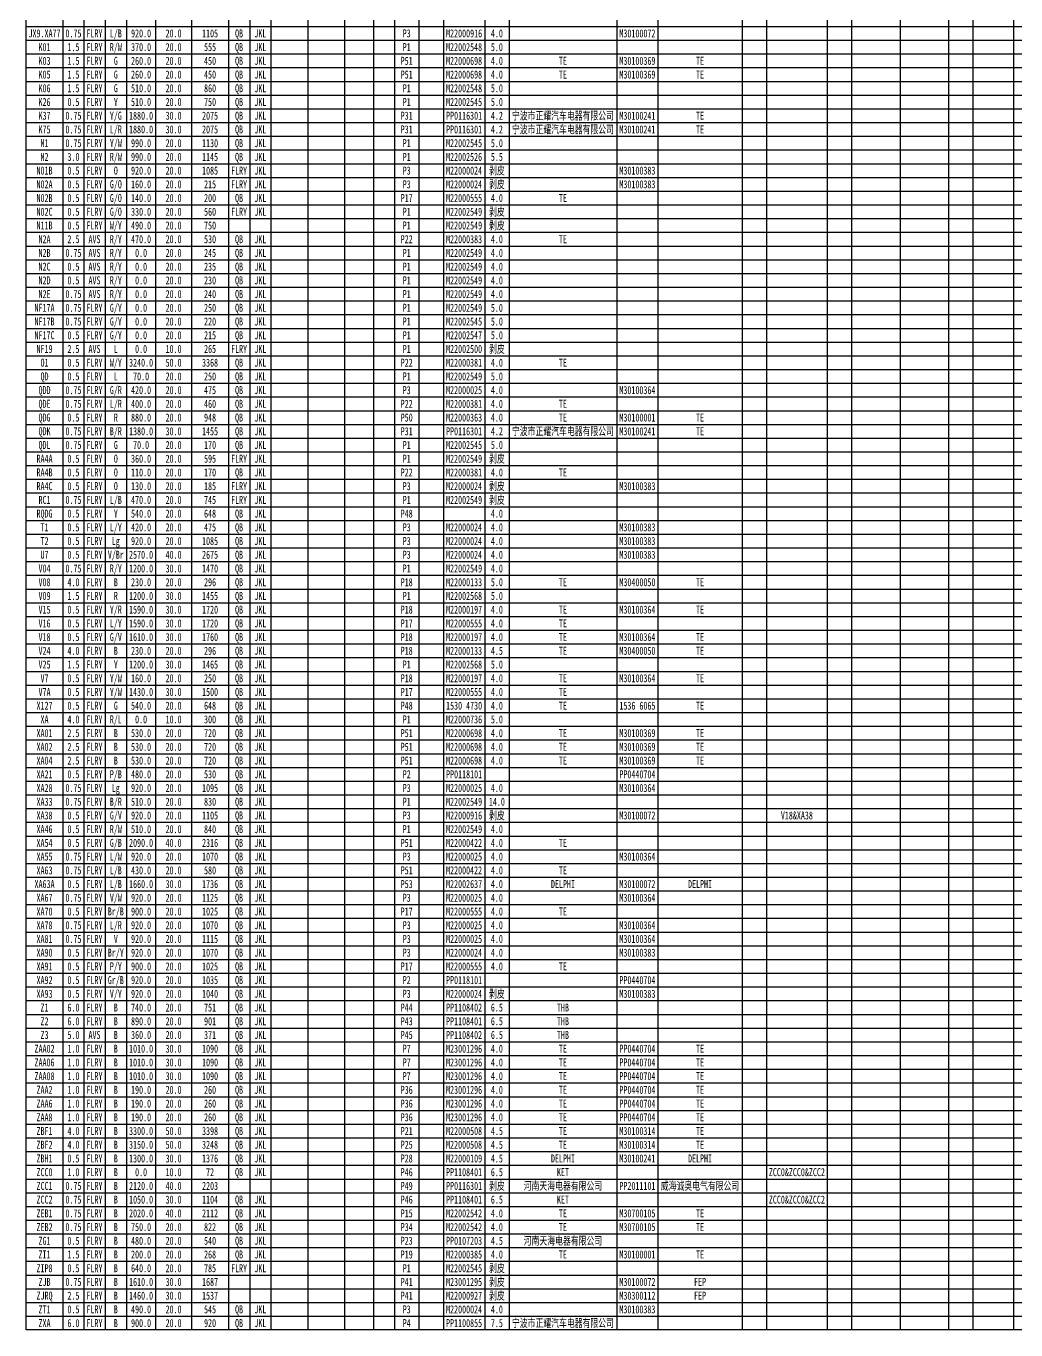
# Model space of a CAD drawing. Header units: millimetres. Extents: x -2653 to 6698, y -4403 to -42.
# Drawn here: x 4985 to 5418, y -1654 to -1084 of the extents above; entities that cross this region are included whole.
import ezdxf
from ezdxf.enums import TextEntityAlignment as Align

# ---------------------------------------------------------------- set-up
doc = ezdxf.new("R2010")
doc.units = ezdxf.units.MM
doc.header["$MEASUREMENT"] = 0
doc.layers.add('文字', color=3, linetype='Continuous')
doc.layers.add('轮廓线', color=7, linetype='Continuous')
doc.styles.add('辽宁天海', font='', dxfattribs={"width": 0.7})
doc.styles.get('辽宁天海').set_extended_font_data('NSimSun')

msp = doc.modelspace()

# ---------------------------------------------------------------- linework, layer by layer
at = {"layer": '轮廓线', "color": 7, "lineweight": 25}
for p, q in [((4984.89, -1654.47), (4984.89, -526.47)), ((5001.03, -526.47), (5001.03, -1654.47)), ((5010.15, -526.47), (5010.15, -1654.47)), ((5019.44, -526.47), (5019.44, -1654.47)), ((5028.83, -526.47), (5028.83, -1654.47)), ((5041.48, -526.47), (5041.48, -1654.47)), ((5057.27, -526.47), (5057.27, -1654.47)), ((5073.35, -526.47), (5073.35, -1654.47)), ((5082.64, -526.47), (5082.64, -1654.47)), ((5091.93, -526.47), (5091.93, -1654.47)), ((5108.06, -526.47), (5108.06, -1654.47)), ((5124.14, -526.47), (5124.14, -1654.47)), ((5136.76, -526.47), (5136.76, -1654.47)), ((5145.91, -526.47), (5145.91, -1654.47)), ((5156.63, -526.47), (5156.63, -1654.47)), ((5167.34, -526.47), (5167.34, -1654.47)), ((5185.36, -526.47), (5185.36, -1654.47)), ((5196.04, -526.47), (5196.04, -1654.47)), ((5243.1, -526.47), (5243.1, -1654.47)), ((5261.12, -526.47), (5261.12, -1654.47)), ((5297.86, -526.47), (5297.86, -1654.47)), ((5308.56, -526.47), (5308.56, -1654.47)), ((5335.11, -526.47), (5335.11, -1654.47)), ((5345.76, -526.47), (5345.76, -1654.47)), ((5366.92, -526.47), (5366.92, -1654.47)), ((5388.08, -526.47), (5388.08, -1654.47)), ((5398.79, -526.47), (5398.79, -1654.47)), ((5416.45, -526.47), (5416.45, -1654.47)), ((4984.89, -1084.47), (6697.73, -1084.47)), ((4984.89, -1090.47), (6697.73, -1090.47)), ((4984.89, -1096.47), (6697.73, -1096.47)), ((4984.89, -1102.47), (6697.73, -1102.47)), ((4984.89, -1108.47), (6697.73, -1108.47)), ((4984.89, -1114.47), (6697.73, -1114.47)), ((4984.89, -1120.47), (6697.73, -1120.47)), ((4984.89, -1126.47), (6697.73, -1126.47)), ((4984.89, -1132.47), (6697.73, -1132.47)), ((4984.89, -1138.47), (6697.73, -1138.47)), ((4984.89, -1144.47), (6697.73, -1144.47)), ((4984.89, -1150.47), (6697.73, -1150.47)), ((4984.89, -1156.47), (6697.73, -1156.47)), ((4984.89, -1162.47), (6697.73, -1162.47)), ((4984.89, -1168.47), (6697.73, -1168.47)), ((4984.89, -1174.47), (6697.73, -1174.47)), ((4984.89, -1180.47), (6697.73, -1180.47)), ((4984.89, -1186.47), (6697.73, -1186.47)), ((4984.89, -1192.47), (6697.73, -1192.47)), ((4984.89, -1198.47), (6697.73, -1198.47)), ((4984.89, -1204.47), (6697.73, -1204.47)), ((4984.89, -1210.47), (6697.73, -1210.47)), ((4984.89, -1216.47), (6697.73, -1216.47)), ((4984.89, -1222.47), (6697.73, -1222.47)), ((4984.89, -1228.47), (6697.73, -1228.47)), ((4984.89, -1234.47), (6697.73, -1234.47)), ((4984.89, -1240.47), (6697.73, -1240.47)), ((4984.89, -1246.47), (6697.73, -1246.47)), ((4984.89, -1252.47), (6697.73, -1252.47)), ((4984.89, -1258.47), (6697.73, -1258.47)), ((4984.89, -1264.47), (6697.73, -1264.47)), ((4984.89, -1270.47), (6697.73, -1270.47)), ((4984.89, -1276.47), (6697.73, -1276.47)), ((4984.89, -1282.47), (6697.73, -1282.47)), ((4984.89, -1288.47), (6697.73, -1288.47)), ((4984.89, -1294.47), (6697.73, -1294.47)), ((4984.89, -1300.47), (6697.73, -1300.47)), ((4984.89, -1306.47), (6697.73, -1306.47)), ((4984.89, -1312.47), (6697.73, -1312.47)), ((4984.89, -1318.47), (6697.73, -1318.47)), ((4984.89, -1324.47), (6697.73, -1324.47)), ((4984.89, -1330.47), (6697.73, -1330.47)), ((4984.89, -1336.47), (6697.73, -1336.47)), ((4984.89, -1342.47), (6697.73, -1342.47)), ((4984.89, -1348.47), (6697.73, -1348.47)), ((4984.89, -1354.47), (6697.73, -1354.47)), ((4984.89, -1360.47), (6697.73, -1360.47)), ((4984.89, -1366.47), (6697.73, -1366.47)), ((4984.89, -1372.47), (6697.73, -1372.47)), ((4984.89, -1378.47), (6697.73, -1378.47)), ((4984.89, -1384.47), (6697.73, -1384.47)), ((4984.89, -1390.47), (6697.73, -1390.47)), ((4984.89, -1396.47), (6697.73, -1396.47)), ((4984.89, -1402.47), (6697.73, -1402.47)), ((4984.89, -1408.47), (6697.73, -1408.47)), ((4984.89, -1414.47), (6697.73, -1414.47)), ((4984.89, -1420.47), (6697.73, -1420.47)), ((4984.89, -1426.47), (6697.73, -1426.47)), ((4984.89, -1432.47), (6697.73, -1432.47)), ((4984.89, -1438.47), (6697.73, -1438.47)), ((4984.89, -1444.47), (6697.73, -1444.47)), ((4984.89, -1450.47), (6697.73, -1450.47)), ((4984.89, -1456.47), (6697.73, -1456.47)), ((4984.89, -1462.47), (6697.73, -1462.47)), ((4984.89, -1468.47), (6697.73, -1468.47)), ((4984.89, -1474.47), (6697.73, -1474.47)), ((4984.89, -1480.47), (6697.73, -1480.47)), ((4984.89, -1486.47), (6697.73, -1486.47)), ((4984.89, -1492.47), (6697.73, -1492.47)), ((4984.89, -1498.47), (6697.73, -1498.47)), ((4984.89, -1504.47), (6697.73, -1504.47)), ((4984.89, -1510.47), (6697.73, -1510.47)), ((4984.89, -1516.47), (6697.73, -1516.47)), ((4984.89, -1522.47), (6697.73, -1522.47)), ((4984.89, -1528.47), (6697.73, -1528.47)), ((4984.89, -1534.47), (6697.73, -1534.47)), ((4984.89, -1540.47), (6697.73, -1540.47)), ((4984.89, -1546.47), (6697.73, -1546.47)), ((4984.89, -1552.47), (6697.73, -1552.47)), ((4984.89, -1558.47), (6697.73, -1558.47)), ((4984.89, -1564.47), (6697.73, -1564.47)), ((4984.89, -1570.47), (6697.73, -1570.47)), ((4984.89, -1576.47), (6697.73, -1576.47)), ((4984.89, -1582.47), (6697.73, -1582.47)), ((4984.89, -1588.47), (6697.73, -1588.47)), ((4984.89, -1594.47), (6697.73, -1594.47)), ((4984.89, -1600.47), (6697.73, -1600.47)), ((4984.89, -1606.47), (6697.73, -1606.47)), ((4984.89, -1612.47), (6697.73, -1612.47)), ((4984.89, -1618.47), (6697.73, -1618.47)), ((4984.89, -1624.47), (6697.73, -1624.47)), ((4984.89, -1630.47), (6697.73, -1630.47)), ((4984.89, -1636.47), (6697.73, -1636.47)), ((4984.89, -1642.47), (6697.73, -1642.47)), ((4984.89, -1648.47), (6697.73, -1648.47)), ((6697.73, -1654.47), (4984.89, -1654.47))]:
    msp.add_line(p, q, dxfattribs=at)

# ---------------------------------------------------------------- texts
at = {"layer": '文字', "lineweight": 25, "style": '辽宁天海', "width": 0.7}
for s, p in [('JX9.XA77', (4992.96, -1087.47)), ('0.75', (5005.59, -1087.47)), ('FLRY', (5014.79, -1087.47)), ('L/B', (5024.13, -1087.47)), ('920.0', (5035.15, -1087.47)), ('20.0', (5049.37, -1087.47)), ('1105', (5065.31, -1087.47)), ('QB', (5078, -1087.47)), ('JKL', (5087.29, -1087.47)), ('P3', (5151.27, -1087.47)), ('M22000916', (5176.35, -1087.47)), ('4.0', (5190.7, -1087.47)), ('M30100072', (5252.11, -1087.47)), ('K01', (4992.96, -1093.47)), ('1.5', (5005.59, -1093.47)), ('FLRY', (5014.79, -1093.47)), ('R/W', (5024.13, -1093.47)), ('370.0', (5035.15, -1093.47)), ('20.0', (5049.37, -1093.47)), ('555', (5065.31, -1093.47)), ('QB', (5078, -1093.47)), ('JKL', (5087.29, -1093.47)), ('P1', (5151.27, -1093.47)), ('M22002548', (5176.35, -1093.47)), ('5.0', (5190.7, -1093.47)), ('K03', (4992.96, -1099.47)), ('1.5', (5005.59, -1099.47)), ('FLRY', (5014.79, -1099.47)), ('G', (5024.13, -1099.47)), ('260.0', (5035.15, -1099.47)), ('20.0', (5049.37, -1099.47)), ('450', (5065.31, -1099.47)), ('QB', (5078, -1099.47)), ('JKL', (5087.29, -1099.47)), ('P51', (5151.27, -1099.47)), ('M22000698', (5176.35, -1099.47)), ('4.0', (5190.7, -1099.47)), ('TE', (5219.57, -1099.47)), ('M30100369', (5252.11, -1099.47)), ('TE', (5279.49, -1099.47)), ('K05', (4992.96, -1105.47)), ('1.5', (5005.59, -1105.47)), ('FLRY', (5014.79, -1105.47)), ('G', (5024.13, -1105.47)), ('260.0', (5035.15, -1105.47)), ('20.0', (5049.37, -1105.47)), ('450', (5065.31, -1105.47)), ('QB', (5078, -1105.47)), ('JKL', (5087.29, -1105.47)), ('P51', (5151.27, -1105.47)), ('M22000698', (5176.35, -1105.47)), ('4.0', (5190.7, -1105.47)), ('TE', (5219.57, -1105.47)), ('M30100369', (5252.11, -1105.47)), ('TE', (5279.49, -1105.47)), ('K06', (4992.96, -1111.47)), ('1.5', (5005.59, -1111.47)), ('FLRY', (5014.79, -1111.47)), ('G', (5024.13, -1111.47)), ('510.0', (5035.15, -1111.47)), ('20.0', (5049.37, -1111.47)), ('860', (5065.31, -1111.47)), ('QB', (5078, -1111.47)), ('JKL', (5087.29, -1111.47)), ('P1', (5151.27, -1111.47)), ('M22002548', (5176.35, -1111.47)), ('5.0', (5190.7, -1111.47)), ('K26', (4992.96, -1117.47)), ('0.5', (5005.59, -1117.47)), ('FLRY', (5014.79, -1117.47)), ('Y', (5024.13, -1117.47)), ('510.0', (5035.15, -1117.47)), ('20.0', (5049.37, -1117.47)), ('750', (5065.31, -1117.47)), ('QB', (5078, -1117.47)), ('JKL', (5087.29, -1117.47)), ('P1', (5151.27, -1117.47)), ('M22002545', (5176.35, -1117.47)), ('5.0', (5190.7, -1117.47)), ('K37', (4992.96, -1123.47)), ('0.75', (5005.59, -1123.47)), ('FLRY', (5014.79, -1123.47)), ('Y/G', (5024.13, -1123.47)), ('1880.0', (5035.15, -1123.47)), ('30.0', (5049.37, -1123.47)), ('2075', (5065.31, -1123.47)), ('QB', (5078, -1123.47)), ('JKL', (5087.29, -1123.47)), ('P31', (5151.27, -1123.47)), ('PP0116301', (5176.35, -1123.47)), ('4.2', (5190.7, -1123.47)), ('宁波市正耀汽车电器有限公司', (5219.57, -1123.47)), ('M30100241', (5252.11, -1123.47)), ('TE', (5279.49, -1123.47)), ('K75', (4992.96, -1129.47)), ('0.75', (5005.59, -1129.47)), ('FLRY', (5014.79, -1129.47)), ('L/R', (5024.13, -1129.47)), ('1880.0', (5035.15, -1129.47)), ('30.0', (5049.37, -1129.47)), ('2075', (5065.31, -1129.47)), ('QB', (5078, -1129.47)), ('JKL', (5087.29, -1129.47)), ('P31', (5151.27, -1129.47)), ('PP0116301', (5176.35, -1129.47)), ('4.2', (5190.7, -1129.47)), ('宁波市正耀汽车电器有限公司', (5219.57, -1129.47)), ('M30100241', (5252.11, -1129.47)), ('TE', (5279.49, -1129.47)), ('M1', (4992.96, -1135.47)), ('0.75', (5005.59, -1135.47)), ('FLRY', (5014.79, -1135.47)), ('Y/W', (5024.13, -1135.47)), ('990.0', (5035.15, -1135.47)), ('20.0', (5049.37, -1135.47)), ('1130', (5065.31, -1135.47)), ('QB', (5078, -1135.47)), ('JKL', (5087.29, -1135.47)), ('P1', (5151.27, -1135.47)), ('M22002545', (5176.35, -1135.47)), ('5.0', (5190.7, -1135.47)), ('M2', (4992.96, -1141.47)), ('3.0', (5005.59, -1141.47)), ('FLRY', (5014.79, -1141.47)), ('R/W', (5024.13, -1141.47)), ('990.0', (5035.15, -1141.47)), ('20.0', (5049.37, -1141.47)), ('1145', (5065.31, -1141.47)), ('QB', (5078, -1141.47)), ('JKL', (5087.29, -1141.47)), ('P1', (5151.27, -1141.47)), ('M22002526', (5176.35, -1141.47)), ('5.5', (5190.7, -1141.47)), ('N01B', (4992.96, -1147.47)), ('0.5', (5005.59, -1147.47)), ('FLRY', (5014.79, -1147.47)), ('O', (5024.13, -1147.47)), ('920.0', (5035.15, -1147.47)), ('20.0', (5049.37, -1147.47)), ('1085', (5065.31, -1147.47)), ('FLRY', (5078, -1147.47)), ('JKL', (5087.29, -1147.47)), ('P3', (5151.27, -1147.47)), ('M22000024', (5176.35, -1147.47)), ('剥皮', (5190.7, -1147.47)), ('M30100383', (5252.11, -1147.47)), ('N02A', (4992.96, -1153.47)), ('0.5', (5005.59, -1153.47)), ('FLRY', (5014.79, -1153.47)), ('G/O', (5024.13, -1153.47)), ('160.0', (5035.15, -1153.47)), ('20.0', (5049.37, -1153.47)), ('215', (5065.31, -1153.47)), ('FLRY', (5078, -1153.47)), ('JKL', (5087.29, -1153.47)), ('P3', (5151.27, -1153.47)), ('M22000024', (5176.35, -1153.47)), ('剥皮', (5190.7, -1153.47)), ('M30100383', (5252.11, -1153.47)), ('G/O', (5024.13, -1159.47)), ('N02B', (4992.96, -1159.47)), ('0.5', (5005.59, -1159.47)), ('FLRY', (5014.79, -1159.47)), ('140.0', (5035.15, -1159.47)), ('20.0', (5049.37, -1159.47)), ('200', (5065.31, -1159.47)), ('QB', (5078, -1159.47)), ('JKL', (5087.29, -1159.47)), ('P17', (5151.27, -1159.47)), ('M22000555', (5176.35, -1159.47)), ('4.0', (5190.7, -1159.47)), ('TE', (5219.57, -1159.47)), ('N02C', (4992.96, -1165.47)), ('0.5', (5005.59, -1165.47)), ('FLRY', (5014.79, -1165.47)), ('G/O', (5024.13, -1165.47)), ('330.0', (5035.15, -1165.47)), ('20.0', (5049.37, -1165.47)), ('560', (5065.31, -1165.47)), ('FLRY', (5078, -1165.47)), ('JKL', (5087.29, -1165.47)), ('P1', (5151.27, -1165.47)), ('M22002549', (5176.35, -1165.47)), ('剥皮', (5190.7, -1165.47)), ('N11B', (4992.96, -1171.47)), ('0.5', (5005.59, -1171.47)), ('FLRY', (5014.79, -1171.47)), ('W/Y', (5024.13, -1171.47)), ('490.0', (5035.15, -1171.47)), ('20.0', (5049.37, -1171.47)), ('750', (5065.31, -1171.47)), ('P1', (5151.27, -1171.47)), ('M22002549', (5176.35, -1171.47)), ('剥皮', (5190.7, -1171.47)), ('N2A', (4992.96, -1177.47)), ('2.5', (5005.59, -1177.47)), ('AVS', (5014.79, -1177.47)), ('R/Y', (5024.13, -1177.47)), ('470.0', (5035.15, -1177.47)), ('20.0', (5049.37, -1177.47)), ('530', (5065.31, -1177.47)), ('QB', (5078, -1177.47)), ('JKL', (5087.29, -1177.47)), ('P22', (5151.27, -1177.47)), ('M22000383', (5176.35, -1177.47)), ('4.0', (5190.7, -1177.47)), ('TE', (5219.57, -1177.47)), ('N2B', (4992.96, -1183.47)), ('0.75', (5005.59, -1183.47)), ('AVS', (5014.79, -1183.47)), ('R/Y', (5024.13, -1183.47)), ('0.0', (5035.15, -1183.47)), ('20.0', (5049.37, -1183.47)), ('245', (5065.31, -1183.47)), ('QB', (5078, -1183.47)), ('JKL', (5087.29, -1183.47)), ('P1', (5151.27, -1183.47)), ('M22002549', (5176.35, -1183.47)), ('4.0', (5190.7, -1183.47)), ('N2C', (4992.96, -1189.47)), ('0.5', (5005.59, -1189.47)), ('AVS', (5014.79, -1189.47)), ('R/Y', (5024.13, -1189.47)), ('0.0', (5035.15, -1189.47)), ('20.0', (5049.37, -1189.47)), ('235', (5065.31, -1189.47)), ('QB', (5078, -1189.47)), ('JKL', (5087.29, -1189.47)), ('P1', (5151.27, -1189.47)), ('M22002549', (5176.35, -1189.47)), ('4.0', (5190.7, -1189.47)), ('N2D', (4992.96, -1195.47)), ('0.5', (5005.59, -1195.47)), ('AVS', (5014.79, -1195.47)), ('R/Y', (5024.13, -1195.47)), ('0.0', (5035.15, -1195.47)), ('20.0', (5049.37, -1195.47)), ('230', (5065.31, -1195.47)), ('QB', (5078, -1195.47)), ('JKL', (5087.29, -1195.47)), ('P1', (5151.27, -1195.47)), ('M22002549', (5176.35, -1195.47)), ('4.0', (5190.7, -1195.47)), ('N2E', (4992.96, -1201.47)), ('0.75', (5005.59, -1201.47)), ('AVS', (5014.79, -1201.47)), ('R/Y', (5024.13, -1201.47)), ('0.0', (5035.15, -1201.47)), ('20.0', (5049.37, -1201.47)), ('240', (5065.31, -1201.47)), ('QB', (5078, -1201.47)), ('JKL', (5087.29, -1201.47)), ('P1', (5151.27, -1201.47)), ('M22002549', (5176.35, -1201.47)), ('4.0', (5190.7, -1201.47)), ('NF17A', (4992.96, -1207.47)), ('0.75', (5005.59, -1207.47)), ('FLRY', (5014.79, -1207.47)), ('G/Y', (5024.13, -1207.47)), ('0.0', (5035.15, -1207.47)), ('20.0', (5049.37, -1207.47)), ('250', (5065.31, -1207.47)), ('QB', (5078, -1207.47)), ('JKL', (5087.29, -1207.47)), ('P1', (5151.27, -1207.47)), ('M22002549', (5176.35, -1207.47)), ('5.0', (5190.7, -1207.47)), ('NF17B', (4992.96, -1213.47)), ('0.75', (5005.59, -1213.47)), ('FLRY', (5014.79, -1213.47)), ('G/Y', (5024.13, -1213.47)), ('0.0', (5035.15, -1213.47)), ('20.0', (5049.37, -1213.47)), ('220', (5065.31, -1213.47)), ('QB', (5078, -1213.47)), ('JKL', (5087.29, -1213.47)), ('P1', (5151.27, -1213.47)), ('M22002545', (5176.35, -1213.47)), ('5.0', (5190.7, -1213.47)), ('NF17C', (4992.96, -1219.47)), ('0.5', (5005.59, -1219.47)), ('FLRY', (5014.79, -1219.47)), ('G/Y', (5024.13, -1219.47)), ('0.0', (5035.15, -1219.47)), ('20.0', (5049.37, -1219.47)), ('215', (5065.31, -1219.47)), ('QB', (5078, -1219.47)), ('JKL', (5087.29, -1219.47)), ('P1', (5151.27, -1219.47)), ('M22002547', (5176.35, -1219.47)), ('5.0', (5190.7, -1219.47)), ('NF19', (4992.96, -1225.47)), ('2.5', (5005.59, -1225.47)), ('AVS', (5014.79, -1225.47)), ('L', (5024.13, -1225.47)), ('0.0', (5035.15, -1225.47)), ('10.0', (5049.37, -1225.47)), ('265', (5065.31, -1225.47)), ('FLRY', (5078, -1225.47)), ('JKL', (5087.29, -1225.47)), ('P1', (5151.27, -1225.47)), ('M22002500', (5176.35, -1225.47)), ('剥皮', (5190.7, -1225.47)), ('O1', (4992.96, -1231.47)), ('0.5', (5005.59, -1231.47)), ('FLRY', (5014.79, -1231.47)), ('W/Y', (5024.13, -1231.47)), ('3240.0', (5035.15, -1231.47)), ('50.0', (5049.37, -1231.47)), ('3368', (5065.31, -1231.47)), ('QB', (5078, -1231.47)), ('JKL', (5087.29, -1231.47)), ('P22', (5151.27, -1231.47)), ('M22000381', (5176.35, -1231.47)), ('4.0', (5190.7, -1231.47)), ('TE', (5219.57, -1231.47)), ('QD', (4992.96, -1237.47)), ('0.5', (5005.59, -1237.47)), ('FLRY', (5014.79, -1237.47)), ('L', (5024.13, -1237.47)), ('70.0', (5035.15, -1237.47)), ('20.0', (5049.37, -1237.47)), ('250', (5065.31, -1237.47)), ('QB', (5078, -1237.47)), ('JKL', (5087.29, -1237.47)), ('P1', (5151.27, -1237.47)), ('M22002549', (5176.35, -1237.47)), ('5.0', (5190.7, -1237.47)), ('QDD', (4992.96, -1243.47)), ('0.75', (5005.59, -1243.47)), ('FLRY', (5014.79, -1243.47)), ('G/R', (5024.13, -1243.47)), ('420.0', (5035.15, -1243.47)), ('20.0', (5049.37, -1243.47)), ('475', (5065.31, -1243.47)), ('QB', (5078, -1243.47)), ('JKL', (5087.29, -1243.47)), ('P3', (5151.27, -1243.47)), ('M22000025', (5176.35, -1243.47)), ('4.0', (5190.7, -1243.47)), ('M30100364', (5252.11, -1243.47)), ('QDE', (4992.96, -1249.47)), ('0.75', (5005.59, -1249.47)), ('FLRY', (5014.79, -1249.47)), ('L/R', (5024.13, -1249.47)), ('400.0', (5035.15, -1249.47)), ('20.0', (5049.37, -1249.47)), ('460', (5065.31, -1249.47)), ('QB', (5078, -1249.47)), ('JKL', (5087.29, -1249.47)), ('P22', (5151.27, -1249.47)), ('M22000381', (5176.35, -1249.47)), ('4.0', (5190.7, -1249.47)), ('TE', (5219.57, -1249.47)), ('QDG', (4992.96, -1255.47)), ('0.5', (5005.59, -1255.47)), ('FLRY', (5014.79, -1255.47)), ('R', (5024.13, -1255.47)), ('880.0', (5035.15, -1255.47)), ('20.0', (5049.37, -1255.47)), ('948', (5065.31, -1255.47)), ('QB', (5078, -1255.47)), ('JKL', (5087.29, -1255.47)), ('P50', (5151.27, -1255.47)), ('M22000363', (5176.35, -1255.47)), ('4.0', (5190.7, -1255.47)), ('TE', (5219.57, -1255.47)), ('M30100001', (5252.11, -1255.47)), ('TE', (5279.49, -1255.47)), ('QDK', (4992.96, -1261.47)), ('0.75', (5005.59, -1261.47)), ('FLRY', (5014.79, -1261.47)), ('B/R', (5024.13, -1261.47)), ('1380.0', (5035.15, -1261.47)), ('30.0', (5049.37, -1261.47)), ('1455', (5065.31, -1261.47)), ('QB', (5078, -1261.47)), ('JKL', (5087.29, -1261.47)), ('P31', (5151.27, -1261.47)), ('PP0116301', (5176.35, -1261.47)), ('4.2', (5190.7, -1261.47)), ('宁波市正耀汽车电器有限公司', (5219.57, -1261.47)), ('M30100241', (5252.11, -1261.47)), ('TE', (5279.49, -1261.47)), ('QDL', (4992.96, -1267.47)), ('0.75', (5005.59, -1267.47)), ('FLRY', (5014.79, -1267.47)), ('G', (5024.13, -1267.47)), ('70.0', (5035.15, -1267.47)), ('20.0', (5049.37, -1267.47)), ('170', (5065.31, -1267.47)), ('QB', (5078, -1267.47)), ('JKL', (5087.29, -1267.47)), ('P1', (5151.27, -1267.47)), ('M22002545', (5176.35, -1267.47)), ('5.0', (5190.7, -1267.47)), ('剥皮', (5190.7, -1273.47)), ('RA4A', (4992.96, -1273.47)), ('0.5', (5005.59, -1273.47)), ('FLRY', (5014.79, -1273.47)), ('O', (5024.13, -1273.47)), ('360.0', (5035.15, -1273.47)), ('20.0', (5049.37, -1273.47)), ('595', (5065.31, -1273.47)), ('FLRY', (5078, -1273.47)), ('JKL', (5087.29, -1273.47)), ('P1', (5151.27, -1273.47)), ('M22002549', (5176.35, -1273.47)), ('RA4B', (4992.96, -1279.47)), ('0.5', (5005.59, -1279.47)), ('FLRY', (5014.79, -1279.47)), ('O', (5024.13, -1279.47)), ('110.0', (5035.15, -1279.47)), ('20.0', (5049.37, -1279.47)), ('170', (5065.31, -1279.47)), ('QB', (5078, -1279.47)), ('JKL', (5087.29, -1279.47)), ('P22', (5151.27, -1279.47)), ('M22000381', (5176.35, -1279.47)), ('4.0', (5190.7, -1279.47)), ('TE', (5219.57, -1279.47)), ('RA4C', (4992.96, -1285.47)), ('0.5', (5005.59, -1285.47)), ('FLRY', (5014.79, -1285.47)), ('O', (5024.13, -1285.47)), ('130.0', (5035.15, -1285.47)), ('20.0', (5049.37, -1285.47)), ('185', (5065.31, -1285.47)), ('FLRY', (5078, -1285.47)), ('JKL', (5087.29, -1285.47)), ('P3', (5151.27, -1285.47)), ('M22000024', (5176.35, -1285.47)), ('剥皮', (5190.7, -1285.47)), ('M30100383', (5252.11, -1285.47)), ('RC1', (4992.96, -1291.47)), ('0.75', (5005.59, -1291.47)), ('FLRY', (5014.79, -1291.47)), ('L/B', (5024.13, -1291.47)), ('470.0', (5035.15, -1291.47)), ('20.0', (5049.37, -1291.47)), ('745', (5065.31, -1291.47)), ('FLRY', (5078, -1291.47)), ('JKL', (5087.29, -1291.47)), ('P1', (5151.27, -1291.47)), ('M22002549', (5176.35, -1291.47)), ('剥皮', (5190.7, -1291.47)), ('RQDG', (4992.96, -1297.47)), ('0.5', (5005.59, -1297.47)), ('FLRY', (5014.79, -1297.47)), ('Y', (5024.13, -1297.47)), ('540.0', (5035.15, -1297.47)), ('20.0', (5049.37, -1297.47)), ('648', (5065.31, -1297.47)), ('QB', (5078, -1297.47)), ('JKL', (5087.29, -1297.47)), ('P48', (5151.27, -1297.47)), ('4.0', (5190.7, -1297.47)), ('T1', (4992.96, -1303.47)), ('0.5', (5005.59, -1303.47)), ('FLRY', (5014.79, -1303.47)), ('L/Y', (5024.13, -1303.47)), ('420.0', (5035.15, -1303.47)), ('20.0', (5049.37, -1303.47)), ('475', (5065.31, -1303.47)), ('QB', (5078, -1303.47)), ('JKL', (5087.29, -1303.47)), ('P3', (5151.27, -1303.47)), ('M22000024', (5176.35, -1303.47)), ('4.0', (5190.7, -1303.47)), ('M30100383', (5252.11, -1303.47)), ('T2', (4992.96, -1309.47)), ('0.5', (5005.59, -1309.47)), ('FLRY', (5014.79, -1309.47)), ('Lg', (5024.13, -1309.47)), ('920.0', (5035.15, -1309.47)), ('20.0', (5049.37, -1309.47)), ('1085', (5065.31, -1309.47)), ('QB', (5078, -1309.47)), ('JKL', (5087.29, -1309.47)), ('P3', (5151.27, -1309.47)), ('M22000024', (5176.35, -1309.47)), ('4.0', (5190.7, -1309.47)), ('M30100383', (5252.11, -1309.47)), ('U7', (4992.96, -1315.47)), ('0.5', (5005.59, -1315.47)), ('FLRY', (5014.79, -1315.47)), ('V/Br', (5024.13, -1315.47)), ('2570.0', (5035.15, -1315.47)), ('40.0', (5049.37, -1315.47)), ('2675', (5065.31, -1315.47)), ('QB', (5078, -1315.47)), ('JKL', (5087.29, -1315.47)), ('P3', (5151.27, -1315.47)), ('M22000024', (5176.35, -1315.47)), ('4.0', (5190.7, -1315.47)), ('M30100383', (5252.11, -1315.47)), ('V04', (4992.96, -1321.47)), ('0.75', (5005.59, -1321.47)), ('FLRY', (5014.79, -1321.47)), ('R/Y', (5024.13, -1321.47)), ('1200.0', (5035.15, -1321.47)), ('30.0', (5049.37, -1321.47)), ('1470', (5065.31, -1321.47)), ('QB', (5078, -1321.47)), ('JKL', (5087.29, -1321.47)), ('P1', (5151.27, -1321.47)), ('M22002549', (5176.35, -1321.47)), ('4.0', (5190.7, -1321.47)), ('V08', (4992.96, -1327.47)), ('4.0', (5005.59, -1327.47)), ('FLRY', (5014.79, -1327.47)), ('B', (5024.13, -1327.47)), ('230.0', (5035.15, -1327.47)), ('20.0', (5049.37, -1327.47)), ('296', (5065.31, -1327.47)), ('QB', (5078, -1327.47)), ('JKL', (5087.29, -1327.47)), ('P18', (5151.27, -1327.47)), ('M22000133', (5176.35, -1327.47)), ('5.0', (5190.7, -1327.47)), ('TE', (5219.57, -1327.47)), ('M30400050', (5252.11, -1327.47)), ('TE', (5279.49, -1327.47)), ('V09', (4992.96, -1333.47)), ('1.5', (5005.59, -1333.47)), ('FLRY', (5014.79, -1333.47)), ('R', (5024.13, -1333.47)), ('1200.0', (5035.15, -1333.47)), ('30.0', (5049.37, -1333.47)), ('1455', (5065.31, -1333.47)), ('QB', (5078, -1333.47)), ('JKL', (5087.29, -1333.47)), ('P1', (5151.27, -1333.47)), ('M22002568', (5176.35, -1333.47)), ('5.0', (5190.7, -1333.47)), ('V15', (4992.96, -1339.47)), ('0.5', (5005.59, -1339.47)), ('FLRY', (5014.79, -1339.47)), ('Y/R', (5024.13, -1339.47)), ('1590.0', (5035.15, -1339.47)), ('30.0', (5049.37, -1339.47)), ('1720', (5065.31, -1339.47)), ('QB', (5078, -1339.47)), ('JKL', (5087.29, -1339.47)), ('P18', (5151.27, -1339.47)), ('M22000197', (5176.35, -1339.47)), ('4.0', (5190.7, -1339.47)), ('TE', (5219.57, -1339.47)), ('M30100364', (5252.11, -1339.47)), ('TE', (5279.49, -1339.47)), ('V16', (4992.96, -1345.47)), ('0.5', (5005.59, -1345.47)), ('FLRY', (5014.79, -1345.47)), ('L/Y', (5024.13, -1345.47)), ('1590.0', (5035.15, -1345.47)), ('30.0', (5049.37, -1345.47)), ('1720', (5065.31, -1345.47)), ('QB', (5078, -1345.47)), ('JKL', (5087.29, -1345.47)), ('P17', (5151.27, -1345.47)), ('M22000555', (5176.35, -1345.47)), ('4.0', (5190.7, -1345.47)), ('TE', (5219.57, -1345.47)), ('V18', (4992.96, -1351.47)), ('0.5', (5005.59, -1351.47)), ('FLRY', (5014.79, -1351.47)), ('G/V', (5024.13, -1351.47)), ('1610.0', (5035.15, -1351.47)), ('30.0', (5049.37, -1351.47)), ('1760', (5065.31, -1351.47)), ('QB', (5078, -1351.47)), ('JKL', (5087.29, -1351.47)), ('P18', (5151.27, -1351.47)), ('M22000197', (5176.35, -1351.47)), ('4.0', (5190.7, -1351.47)), ('TE', (5219.57, -1351.47)), ('M30100364', (5252.11, -1351.47)), ('TE', (5279.49, -1351.47)), ('V24', (4992.96, -1357.47)), ('4.0', (5005.59, -1357.47)), ('FLRY', (5014.79, -1357.47)), ('B', (5024.13, -1357.47)), ('230.0', (5035.15, -1357.47)), ('20.0', (5049.37, -1357.47)), ('296', (5065.31, -1357.47)), ('QB', (5078, -1357.47)), ('JKL', (5087.29, -1357.47)), ('P18', (5151.27, -1357.47)), ('M22000133', (5176.35, -1357.47)), ('4.5', (5190.7, -1357.47)), ('TE', (5219.57, -1357.47)), ('M30400050', (5252.11, -1357.47)), ('TE', (5279.49, -1357.47)), ('V25', (4992.96, -1363.47)), ('1.5', (5005.59, -1363.47)), ('FLRY', (5014.79, -1363.47)), ('Y', (5024.13, -1363.47)), ('1200.0', (5035.15, -1363.47)), ('30.0', (5049.37, -1363.47)), ('1465', (5065.31, -1363.47)), ('QB', (5078, -1363.47)), ('JKL', (5087.29, -1363.47)), ('P1', (5151.27, -1363.47)), ('M22002568', (5176.35, -1363.47)), ('5.0', (5190.7, -1363.47)), ('V7', (4992.96, -1369.47)), ('0.5', (5005.59, -1369.47)), ('FLRY', (5014.79, -1369.47)), ('Y/W', (5024.13, -1369.47)), ('160.0', (5035.15, -1369.47)), ('20.0', (5049.37, -1369.47)), ('250', (5065.31, -1369.47)), ('QB', (5078, -1369.47)), ('JKL', (5087.29, -1369.47)), ('P18', (5151.27, -1369.47)), ('M22000197', (5176.35, -1369.47)), ('4.0', (5190.7, -1369.47)), ('TE', (5219.57, -1369.47)), ('M30100364', (5252.11, -1369.47)), ('TE', (5279.49, -1369.47)), ('V7A', (4992.96, -1375.47)), ('0.5', (5005.59, -1375.47)), ('FLRY', (5014.79, -1375.47)), ('Y/W', (5024.13, -1375.47)), ('1430.0', (5035.15, -1375.47)), ('30.0', (5049.37, -1375.47)), ('1500', (5065.31, -1375.47)), ('QB', (5078, -1375.47)), ('JKL', (5087.29, -1375.47)), ('P17', (5151.27, -1375.47)), ('M22000555', (5176.35, -1375.47)), ('4.0', (5190.7, -1375.47)), ('TE', (5219.57, -1375.47)), ('X127', (4992.96, -1381.47)), ('0.5', (5005.59, -1381.47)), ('FLRY', (5014.79, -1381.47)), ('G', (5024.13, -1381.47)), ('540.0', (5035.15, -1381.47)), ('20.0', (5049.37, -1381.47)), ('648', (5065.31, -1381.47)), ('QB', (5078, -1381.47)), ('JKL', (5087.29, -1381.47)), ('P48', (5151.27, -1381.47)), ('1530 4730', (5176.35, -1381.47)), ('4.0', (5190.7, -1381.47)), ('TE', (5219.57, -1381.47)), ('1536 6065', (5252.11, -1381.47)), ('TE', (5279.49, -1381.47)), ('R/L', (5024.13, -1387.47)), ('XA', (4992.96, -1387.47)), ('4.0', (5005.59, -1387.47)), ('FLRY', (5014.79, -1387.47)), ('0.0', (5035.15, -1387.47)), ('10.0', (5049.37, -1387.47)), ('300', (5065.31, -1387.47)), ('QB', (5078, -1387.47)), ('JKL', (5087.29, -1387.47)), ('P1', (5151.27, -1387.47)), ('M22000736', (5176.35, -1387.47)), ('5.0', (5190.7, -1387.47)), ('XA01', (4992.96, -1393.47)), ('2.5', (5005.59, -1393.47)), ('FLRY', (5014.79, -1393.47)), ('B', (5024.13, -1393.47)), ('530.0', (5035.15, -1393.47)), ('20.0', (5049.37, -1393.47)), ('720', (5065.31, -1393.47)), ('QB', (5078, -1393.47)), ('JKL', (5087.29, -1393.47)), ('P51', (5151.27, -1393.47)), ('M22000698', (5176.35, -1393.47)), ('4.0', (5190.7, -1393.47)), ('TE', (5219.57, -1393.47)), ('M30100369', (5252.11, -1393.47)), ('TE', (5279.49, -1393.47)), ('XA02', (4992.96, -1399.47)), ('2.5', (5005.59, -1399.47)), ('FLRY', (5014.79, -1399.47)), ('B', (5024.13, -1399.47)), ('530.0', (5035.15, -1399.47)), ('20.0', (5049.37, -1399.47)), ('720', (5065.31, -1399.47)), ('QB', (5078, -1399.47)), ('JKL', (5087.29, -1399.47)), ('P51', (5151.27, -1399.47)), ('M22000698', (5176.35, -1399.47)), ('4.0', (5190.7, -1399.47)), ('TE', (5219.57, -1399.47)), ('M30100369', (5252.11, -1399.47)), ('TE', (5279.49, -1399.47)), ('XA04', (4992.96, -1405.47)), ('2.5', (5005.59, -1405.47)), ('FLRY', (5014.79, -1405.47)), ('B', (5024.13, -1405.47)), ('530.0', (5035.15, -1405.47)), ('20.0', (5049.37, -1405.47)), ('720', (5065.31, -1405.47)), ('QB', (5078, -1405.47)), ('JKL', (5087.29, -1405.47)), ('P51', (5151.27, -1405.47)), ('M22000698', (5176.35, -1405.47)), ('4.0', (5190.7, -1405.47)), ('TE', (5219.57, -1405.47)), ('M30100369', (5252.11, -1405.47)), ('TE', (5279.49, -1405.47)), ('XA21', (4992.96, -1411.47)), ('0.5', (5005.59, -1411.47)), ('FLRY', (5014.79, -1411.47)), ('P/B', (5024.13, -1411.47)), ('480.0', (5035.15, -1411.47)), ('20.0', (5049.37, -1411.47)), ('530', (5065.31, -1411.47)), ('QB', (5078, -1411.47)), ('JKL', (5087.29, -1411.47)), ('P2', (5151.27, -1411.47)), ('PP0118101', (5176.35, -1411.47)), ('PP0440704', (5252.11, -1411.47)), ('XA28', (4992.96, -1417.47)), ('0.75', (5005.59, -1417.47)), ('FLRY', (5014.79, -1417.47)), ('Lg', (5024.13, -1417.47)), ('920.0', (5035.15, -1417.47)), ('20.0', (5049.37, -1417.47)), ('1095', (5065.31, -1417.47)), ('QB', (5078, -1417.47)), ('JKL', (5087.29, -1417.47)), ('P3', (5151.27, -1417.47)), ('M22000025', (5176.35, -1417.47)), ('4.0', (5190.7, -1417.47)), ('M30100364', (5252.11, -1417.47)), ('XA33', (4992.96, -1423.47)), ('0.75', (5005.59, -1423.47)), ('FLRY', (5014.79, -1423.47)), ('B/R', (5024.13, -1423.47)), ('510.0', (5035.15, -1423.47)), ('20.0', (5049.37, -1423.47)), ('830', (5065.31, -1423.47)), ('QB', (5078, -1423.47)), ('JKL', (5087.29, -1423.47)), ('P1', (5151.27, -1423.47)), ('M22002549', (5176.35, -1423.47)), ('14.0', (5190.7, -1423.47)), ('XA38', (4992.96, -1429.47)), ('0.5', (5005.59, -1429.47)), ('FLRY', (5014.79, -1429.47)), ('G/V', (5024.13, -1429.47)), ('920.0', (5035.15, -1429.47)), ('20.0', (5049.37, -1429.47)), ('1105', (5065.31, -1429.47)), ('QB', (5078, -1429.47)), ('JKL', (5087.29, -1429.47)), ('P3', (5151.27, -1429.47)), ('M22000916', (5176.35, -1429.47)), ('剥皮', (5190.7, -1429.47)), ('M30100072', (5252.11, -1429.47)), ('V18&XA38', (5321.83, -1429.47)), ('XA46', (4992.96, -1435.47)), ('0.5', (5005.59, -1435.47)), ('FLRY', (5014.79, -1435.47)), ('R/W', (5024.13, -1435.47)), ('510.0', (5035.15, -1435.47)), ('20.0', (5049.37, -1435.47)), ('840', (5065.31, -1435.47)), ('QB', (5078, -1435.47)), ('JKL', (5087.29, -1435.47)), ('P1', (5151.27, -1435.47)), ('M22002549', (5176.35, -1435.47)), ('4.0', (5190.7, -1435.47)), ('XA54', (4992.96, -1441.47)), ('0.5', (5005.59, -1441.47)), ('FLRY', (5014.79, -1441.47)), ('G/B', (5024.13, -1441.47)), ('2090.0', (5035.15, -1441.47)), ('40.0', (5049.37, -1441.47)), ('2316', (5065.31, -1441.47)), ('QB', (5078, -1441.47)), ('JKL', (5087.29, -1441.47)), ('P51', (5151.27, -1441.47)), ('M22000422', (5176.35, -1441.47)), ('4.0', (5190.7, -1441.47)), ('TE', (5219.57, -1441.47)), ('XA55', (4992.96, -1447.47)), ('0.75', (5005.59, -1447.47)), ('FLRY', (5014.79, -1447.47)), ('L/W', (5024.13, -1447.47)), ('920.0', (5035.15, -1447.47)), ('20.0', (5049.37, -1447.47)), ('1070', (5065.31, -1447.47)), ('QB', (5078, -1447.47)), ('JKL', (5087.29, -1447.47)), ('P3', (5151.27, -1447.47)), ('M22000025', (5176.35, -1447.47)), ('4.0', (5190.7, -1447.47)), ('M30100364', (5252.11, -1447.47)), ('XA63', (4992.96, -1453.47)), ('0.75', (5005.59, -1453.47)), ('FLRY', (5014.79, -1453.47)), ('L/B', (5024.13, -1453.47)), ('430.0', (5035.15, -1453.47)), ('20.0', (5049.37, -1453.47)), ('580', (5065.31, -1453.47)), ('QB', (5078, -1453.47)), ('JKL', (5087.29, -1453.47)), ('P51', (5151.27, -1453.47)), ('M22000422', (5176.35, -1453.47)), ('4.0', (5190.7, -1453.47)), ('TE', (5219.57, -1453.47)), ('XA63A', (4992.96, -1459.47)), ('0.5', (5005.59, -1459.47)), ('FLRY', (5014.79, -1459.47)), ('L/B', (5024.13, -1459.47)), ('1660.0', (5035.15, -1459.47)), ('30.0', (5049.37, -1459.47)), ('1736', (5065.31, -1459.47)), ('QB', (5078, -1459.47)), ('JKL', (5087.29, -1459.47)), ('P53', (5151.27, -1459.47)), ('M22002637', (5176.35, -1459.47)), ('4.0', (5190.7, -1459.47)), ('DELPHI', (5219.57, -1459.47)), ('M30100072', (5252.11, -1459.47)), ('DELPHI', (5279.49, -1459.47)), ('XA67', (4992.96, -1465.47)), ('0.75', (5005.59, -1465.47)), ('FLRY', (5014.79, -1465.47)), ('V/W', (5024.13, -1465.47)), ('920.0', (5035.15, -1465.47)), ('20.0', (5049.37, -1465.47)), ('1125', (5065.31, -1465.47)), ('QB', (5078, -1465.47)), ('JKL', (5087.29, -1465.47)), ('P3', (5151.27, -1465.47)), ('M22000025', (5176.35, -1465.47)), ('4.0', (5190.7, -1465.47)), ('M30100364', (5252.11, -1465.47)), ('XA70', (4992.96, -1471.47)), ('0.5', (5005.59, -1471.47)), ('FLRY', (5014.79, -1471.47)), ('Br/B', (5024.13, -1471.47)), ('900.0', (5035.15, -1471.47)), ('20.0', (5049.37, -1471.47)), ('1025', (5065.31, -1471.47)), ('QB', (5078, -1471.47)), ('JKL', (5087.29, -1471.47)), ('P17', (5151.27, -1471.47)), ('M22000555', (5176.35, -1471.47)), ('4.0', (5190.7, -1471.47)), ('TE', (5219.57, -1471.47)), ('XA78', (4992.96, -1477.47)), ('0.75', (5005.59, -1477.47)), ('FLRY', (5014.79, -1477.47)), ('L/R', (5024.13, -1477.47)), ('920.0', (5035.15, -1477.47)), ('20.0', (5049.37, -1477.47)), ('1070', (5065.31, -1477.47)), ('QB', (5078, -1477.47)), ('JKL', (5087.29, -1477.47)), ('P3', (5151.27, -1477.47)), ('M22000025', (5176.35, -1477.47)), ('4.0', (5190.7, -1477.47)), ('M30100364', (5252.11, -1477.47)), ('XA81', (4992.96, -1483.47)), ('0.75', (5005.59, -1483.47)), ('FLRY', (5014.79, -1483.47)), ('V', (5024.13, -1483.47)), ('920.0', (5035.15, -1483.47)), ('20.0', (5049.37, -1483.47)), ('1115', (5065.31, -1483.47)), ('QB', (5078, -1483.47)), ('JKL', (5087.29, -1483.47)), ('P3', (5151.27, -1483.47)), ('M22000025', (5176.35, -1483.47)), ('4.0', (5190.7, -1483.47)), ('M30100364', (5252.11, -1483.47)), ('XA90', (4992.96, -1489.47)), ('0.5', (5005.59, -1489.47)), ('FLRY', (5014.79, -1489.47)), ('Br/Y', (5024.13, -1489.47)), ('920.0', (5035.15, -1489.47)), ('20.0', (5049.37, -1489.47)), ('1070', (5065.31, -1489.47)), ('QB', (5078, -1489.47)), ('JKL', (5087.29, -1489.47)), ('P3', (5151.27, -1489.47)), ('M22000024', (5176.35, -1489.47)), ('4.0', (5190.7, -1489.47)), ('M30100383', (5252.11, -1489.47)), ('XA91', (4992.96, -1495.47)), ('0.5', (5005.59, -1495.47)), ('FLRY', (5014.79, -1495.47)), ('P/Y', (5024.13, -1495.47)), ('900.0', (5035.15, -1495.47)), ('20.0', (5049.37, -1495.47)), ('1025', (5065.31, -1495.47)), ('QB', (5078, -1495.47)), ('JKL', (5087.29, -1495.47)), ('P17', (5151.27, -1495.47)), ('M22000555', (5176.35, -1495.47)), ('4.0', (5190.7, -1495.47)), ('TE', (5219.57, -1495.47)), ('Gr/B', (5024.13, -1501.47)), ('XA92', (4992.96, -1501.47)), ('0.5', (5005.59, -1501.47)), ('FLRY', (5014.79, -1501.47)), ('920.0', (5035.15, -1501.47)), ('20.0', (5049.37, -1501.47)), ('1035', (5065.31, -1501.47)), ('QB', (5078, -1501.47)), ('JKL', (5087.29, -1501.47)), ('P2', (5151.27, -1501.47)), ('PP0118101', (5176.35, -1501.47)), ('剥皮', (5190.7, -1507.47)), ('PP0440704', (5252.11, -1501.47)), ('XA93', (4992.96, -1507.47)), ('0.5', (5005.59, -1507.47)), ('FLRY', (5014.79, -1507.47)), ('V/Y', (5024.13, -1507.47)), ('920.0', (5035.15, -1507.47)), ('20.0', (5049.37, -1507.47)), ('1040', (5065.31, -1507.47)), ('QB', (5078, -1507.47)), ('JKL', (5087.29, -1507.47)), ('P3', (5151.27, -1507.47)), ('M22000024', (5176.35, -1507.47)), ('M30100383', (5252.11, -1507.47)), ('Z1', (4992.96, -1513.47)), ('6.0', (5005.59, -1513.47)), ('FLRY', (5014.79, -1513.47)), ('B', (5024.13, -1513.47)), ('740.0', (5035.15, -1513.47)), ('20.0', (5049.37, -1513.47)), ('751', (5065.31, -1513.47)), ('QB', (5078, -1513.47)), ('JKL', (5087.29, -1513.47)), ('P44', (5151.27, -1513.47)), ('PP1108402', (5176.35, -1513.47)), ('6.5', (5190.7, -1513.47)), ('THB', (5219.57, -1513.47)), ('Z2', (4992.96, -1519.47)), ('6.0', (5005.59, -1519.47)), ('FLRY', (5014.79, -1519.47)), ('B', (5024.13, -1519.47)), ('890.0', (5035.15, -1519.47)), ('20.0', (5049.37, -1519.47)), ('901', (5065.31, -1519.47)), ('QB', (5078, -1519.47)), ('JKL', (5087.29, -1519.47)), ('P43', (5151.27, -1519.47)), ('PP1108401', (5176.35, -1519.47)), ('6.5', (5190.7, -1519.47)), ('THB', (5219.57, -1519.47)), ('Z3', (4992.96, -1525.47)), ('5.0', (5005.59, -1525.47)), ('AVS', (5014.79, -1525.47)), ('B', (5024.13, -1525.47)), ('360.0', (5035.15, -1525.47)), ('20.0', (5049.37, -1525.47)), ('371', (5065.31, -1525.47)), ('QB', (5078, -1525.47)), ('JKL', (5087.29, -1525.47)), ('P45', (5151.27, -1525.47)), ('PP1108402', (5176.35, -1525.47)), ('6.5', (5190.7, -1525.47)), ('THB', (5219.57, -1525.47)), ('ZAA02', (4992.96, -1531.47)), ('1.0', (5005.59, -1531.47)), ('FLRY', (5014.79, -1531.47)), ('B', (5024.13, -1531.47)), ('1010.0', (5035.15, -1531.47)), ('30.0', (5049.37, -1531.47)), ('1090', (5065.31, -1531.47)), ('QB', (5078, -1531.47)), ('JKL', (5087.29, -1531.47)), ('P7', (5151.27, -1531.47)), ('M23001296', (5176.35, -1531.47)), ('4.0', (5190.7, -1531.47)), ('TE', (5219.57, -1531.47)), ('PP0440704', (5252.11, -1531.47)), ('TE', (5279.49, -1531.47)), ('ZAA06', (4992.96, -1537.47)), ('1.0', (5005.59, -1537.47)), ('FLRY', (5014.79, -1537.47)), ('B', (5024.13, -1537.47)), ('1010.0', (5035.15, -1537.47)), ('30.0', (5049.37, -1537.47)), ('1090', (5065.31, -1537.47)), ('QB', (5078, -1537.47)), ('JKL', (5087.29, -1537.47)), ('P7', (5151.27, -1537.47)), ('M23001296', (5176.35, -1537.47)), ('4.0', (5190.7, -1537.47)), ('TE', (5219.57, -1537.47)), ('PP0440704', (5252.11, -1537.47)), ('TE', (5279.49, -1537.47)), ('ZAA08', (4992.96, -1543.47)), ('1.0', (5005.59, -1543.47)), ('FLRY', (5014.79, -1543.47)), ('B', (5024.13, -1543.47)), ('1010.0', (5035.15, -1543.47)), ('30.0', (5049.37, -1543.47)), ('1090', (5065.31, -1543.47)), ('QB', (5078, -1543.47)), ('JKL', (5087.29, -1543.47)), ('P7', (5151.27, -1543.47)), ('M23001296', (5176.35, -1543.47)), ('4.0', (5190.7, -1543.47)), ('TE', (5219.57, -1543.47)), ('PP0440704', (5252.11, -1543.47)), ('TE', (5279.49, -1543.47)), ('ZAA2', (4992.96, -1549.47)), ('1.0', (5005.59, -1549.47)), ('FLRY', (5014.79, -1549.47)), ('B', (5024.13, -1549.47)), ('190.0', (5035.15, -1549.47)), ('20.0', (5049.37, -1549.47)), ('260', (5065.31, -1549.47)), ('QB', (5078, -1549.47)), ('JKL', (5087.29, -1549.47)), ('P36', (5151.27, -1549.47)), ('M23001296', (5176.35, -1549.47)), ('4.0', (5190.7, -1549.47)), ('TE', (5219.57, -1549.47)), ('PP0440704', (5252.11, -1549.47)), ('TE', (5279.49, -1549.47)), ('ZAA6', (4992.96, -1555.47)), ('1.0', (5005.59, -1555.47)), ('FLRY', (5014.79, -1555.47)), ('B', (5024.13, -1555.47)), ('190.0', (5035.15, -1555.47)), ('20.0', (5049.37, -1555.47)), ('260', (5065.31, -1555.47)), ('QB', (5078, -1555.47)), ('JKL', (5087.29, -1555.47)), ('P36', (5151.27, -1555.47)), ('M23001296', (5176.35, -1555.47)), ('4.0', (5190.7, -1555.47)), ('TE', (5219.57, -1555.47)), ('PP0440704', (5252.11, -1555.47)), ('TE', (5279.49, -1555.47)), ('ZAA8', (4992.96, -1561.47)), ('1.0', (5005.59, -1561.47)), ('FLRY', (5014.79, -1561.47)), ('B', (5024.13, -1561.47)), ('190.0', (5035.15, -1561.47)), ('20.0', (5049.37, -1561.47)), ('260', (5065.31, -1561.47)), ('QB', (5078, -1561.47)), ('JKL', (5087.29, -1561.47)), ('P36', (5151.27, -1561.47)), ('M23001296', (5176.35, -1561.47)), ('4.0', (5190.7, -1561.47)), ('TE', (5219.57, -1561.47)), ('PP0440704', (5252.11, -1561.47)), ('TE', (5279.49, -1561.47)), ('ZBF1', (4992.96, -1567.47)), ('4.0', (5005.59, -1567.47)), ('FLRY', (5014.79, -1567.47)), ('B', (5024.13, -1567.47)), ('3300.0', (5035.15, -1567.47)), ('50.0', (5049.37, -1567.47)), ('3398', (5065.31, -1567.47)), ('QB', (5078, -1567.47)), ('JKL', (5087.29, -1567.47)), ('P21', (5151.27, -1567.47)), ('M22000508', (5176.35, -1567.47)), ('4.5', (5190.7, -1567.47)), ('TE', (5219.57, -1567.47)), ('M30100314', (5252.11, -1567.47)), ('TE', (5279.49, -1567.47)), ('ZBF2', (4992.96, -1573.47)), ('4.0', (5005.59, -1573.47)), ('FLRY', (5014.79, -1573.47)), ('B', (5024.13, -1573.47)), ('3150.0', (5035.15, -1573.47)), ('50.0', (5049.37, -1573.47)), ('3248', (5065.31, -1573.47)), ('QB', (5078, -1573.47)), ('JKL', (5087.29, -1573.47)), ('P25', (5151.27, -1573.47)), ('M22000508', (5176.35, -1573.47)), ('4.5', (5190.7, -1573.47)), ('TE', (5219.57, -1573.47)), ('M30100314', (5252.11, -1573.47)), ('TE', (5279.49, -1573.47)), ('ZBH1', (4992.96, -1579.47)), ('0.5', (5005.59, -1579.47)), ('FLRY', (5014.79, -1579.47)), ('B', (5024.13, -1579.47)), ('1300.0', (5035.15, -1579.47)), ('30.0', (5049.37, -1579.47)), ('1376', (5065.31, -1579.47)), ('QB', (5078, -1579.47)), ('JKL', (5087.29, -1579.47)), ('P28', (5151.27, -1579.47)), ('M22000109', (5176.35, -1579.47)), ('4.5', (5190.7, -1579.47)), ('DELPHI', (5219.57, -1579.47)), ('M30100241', (5252.11, -1579.47)), ('DELPHI', (5279.49, -1579.47)), ('ZCC0', (4992.96, -1585.47)), ('1.0', (5005.59, -1585.47)), ('FLRY', (5014.79, -1585.47)), ('B', (5024.13, -1585.47)), ('0.0', (5035.15, -1585.47)), ('10.0', (5049.37, -1585.47)), ('72', (5065.31, -1585.47)), ('QB', (5078, -1585.47)), ('JKL', (5087.29, -1585.47)), ('P46', (5151.27, -1585.47)), ('PP1108401', (5176.35, -1585.47)), ('6.5', (5190.7, -1585.47)), ('KET', (5219.57, -1585.47)), ('ZCC0&ZCC0&ZCC2', (5321.83, -1585.47)), ('ZCC1', (4992.96, -1591.47)), ('0.75', (5005.59, -1591.47)), ('FLRY', (5014.79, -1591.47)), ('B', (5024.13, -1591.47)), ('2120.0', (5035.15, -1591.47)), ('40.0', (5049.37, -1591.47)), ('2203', (5065.31, -1591.47)), ('P49', (5151.27, -1591.47)), ('PP0116301', (5176.35, -1591.47)), ('剥皮', (5190.7, -1591.47)), ('河南天海电器有限公司', (5219.57, -1591.47)), ('PP2011101', (5252.11, -1591.47)), ('威海诚奥电气有限公司', (5279.49, -1591.47)), ('ZCC2', (4992.96, -1597.47)), ('0.75', (5005.59, -1597.47)), ('FLRY', (5014.79, -1597.47)), ('B', (5024.13, -1597.47)), ('1050.0', (5035.15, -1597.47)), ('30.0', (5049.37, -1597.47)), ('1104', (5065.31, -1597.47)), ('QB', (5078, -1597.47)), ('JKL', (5087.29, -1597.47)), ('P46', (5151.27, -1597.47)), ('PP1108401', (5176.35, -1597.47)), ('6.5', (5190.7, -1597.47)), ('KET', (5219.57, -1597.47)), ('ZCC0&ZCC0&ZCC2', (5321.83, -1597.47)), ('ZEB1', (4992.96, -1603.47)), ('0.75', (5005.59, -1603.47)), ('FLRY', (5014.79, -1603.47)), ('B', (5024.13, -1603.47)), ('2020.0', (5035.15, -1603.47)), ('40.0', (5049.37, -1603.47)), ('2112', (5065.31, -1603.47)), ('QB', (5078, -1603.47)), ('JKL', (5087.29, -1603.47)), ('P15', (5151.27, -1603.47)), ('M22002542', (5176.35, -1603.47)), ('4.0', (5190.7, -1603.47)), ('TE', (5219.57, -1603.47)), ('M30700105', (5252.11, -1603.47)), ('TE', (5279.49, -1603.47)), ('ZEB2', (4992.96, -1609.47)), ('0.75', (5005.59, -1609.47)), ('FLRY', (5014.79, -1609.47)), ('B', (5024.13, -1609.47)), ('750.0', (5035.15, -1609.47)), ('20.0', (5049.37, -1609.47)), ('822', (5065.31, -1609.47)), ('QB', (5078, -1609.47)), ('JKL', (5087.29, -1609.47)), ('P34', (5151.27, -1609.47)), ('M22002542', (5176.35, -1609.47)), ('4.0', (5190.7, -1609.47)), ('TE', (5219.57, -1609.47)), ('M30700105', (5252.11, -1609.47)), ('TE', (5279.49, -1609.47)), ('河南天海电器有限公司', (5219.57, -1615.47)), ('ZG1', (4992.96, -1615.47)), ('0.5', (5005.59, -1615.47)), ('FLRY', (5014.79, -1615.47)), ('B', (5024.13, -1615.47)), ('480.0', (5035.15, -1615.47)), ('20.0', (5049.37, -1615.47)), ('540', (5065.31, -1615.47)), ('QB', (5078, -1615.47)), ('JKL', (5087.29, -1615.47)), ('P23', (5151.27, -1615.47)), ('PP0107203', (5176.35, -1615.47)), ('4.5', (5190.7, -1615.47)), ('ZI1', (4992.96, -1621.47)), ('1.5', (5005.59, -1621.47)), ('FLRY', (5014.79, -1621.47)), ('B', (5024.13, -1621.47)), ('200.0', (5035.15, -1621.47)), ('20.0', (5049.37, -1621.47)), ('268', (5065.31, -1621.47)), ('QB', (5078, -1621.47)), ('JKL', (5087.29, -1621.47)), ('P19', (5151.27, -1621.47)), ('M22000385', (5176.35, -1621.47)), ('4.0', (5190.7, -1621.47)), ('TE', (5219.57, -1621.47)), ('M30100001', (5252.11, -1621.47)), ('TE', (5279.49, -1621.47)), ('ZIP8', (4992.96, -1627.47)), ('0.5', (5005.59, -1627.47)), ('FLRY', (5014.79, -1627.47)), ('B', (5024.13, -1627.47)), ('640.0', (5035.15, -1627.47)), ('20.0', (5049.37, -1627.47)), ('785', (5065.31, -1627.47)), ('FLRY', (5078, -1627.47)), ('JKL', (5087.29, -1627.47)), ('P1', (5151.27, -1627.47)), ('M22002545', (5176.35, -1627.47)), ('剥皮', (5190.7, -1627.47)), ('ZJB', (4992.96, -1633.47)), ('0.75', (5005.59, -1633.47)), ('FLRY', (5014.79, -1633.47)), ('B', (5024.13, -1633.47)), ('1610.0', (5035.15, -1633.47)), ('30.0', (5049.37, -1633.47)), ('1687', (5065.31, -1633.47)), ('P41', (5151.27, -1633.47)), ('M23001295', (5176.35, -1633.47)), ('剥皮', (5190.7, -1633.47)), ('M30100072', (5252.11, -1633.47)), ('FEP', (5279.49, -1633.47)), ('ZJRQ', (4992.96, -1639.47)), ('2.5', (5005.59, -1639.47)), ('FLRY', (5014.79, -1639.47)), ('B', (5024.13, -1639.47)), ('1460.0', (5035.15, -1639.47)), ('30.0', (5049.37, -1639.47)), ('1537', (5065.31, -1639.47)), ('P41', (5151.27, -1639.47)), ('M22000927', (5176.35, -1639.47)), ('剥皮', (5190.7, -1639.47)), ('M30300112', (5252.11, -1639.47)), ('FEP', (5279.49, -1639.47)), ('ZT1', (4992.96, -1645.47)), ('0.5', (5005.59, -1645.47)), ('FLRY', (5014.79, -1645.47)), ('B', (5024.13, -1645.47)), ('490.0', (5035.15, -1645.47)), ('20.0', (5049.37, -1645.47)), ('545', (5065.31, -1645.47)), ('QB', (5078, -1645.47)), ('JKL', (5087.29, -1645.47)), ('P3', (5151.27, -1645.47)), ('M22000024', (5176.35, -1645.47)), ('4.0', (5190.7, -1645.47)), ('M30100383', (5252.11, -1645.47)), ('ZXA', (4992.96, -1651.47)), ('6.0', (5005.59, -1651.47)), ('FLRY', (5014.79, -1651.47)), ('B', (5024.13, -1651.47)), ('900.0', (5035.15, -1651.47)), ('20.0', (5049.37, -1651.47)), ('920', (5065.31, -1651.47)), ('QB', (5078, -1651.47)), ('JKL', (5087.29, -1651.47)), ('P4', (5151.27, -1651.47)), ('PP1100855', (5176.35, -1651.47)), ('7.5', (5190.7, -1651.47)), ('宁波市正耀汽车电器有限公司', (5219.57, -1651.47))]:
    msp.add_text(s, height=3.5, dxfattribs=at).set_placement(p, align=Align.MIDDLE_CENTER)

doc.saveas('drawing.dxf')
